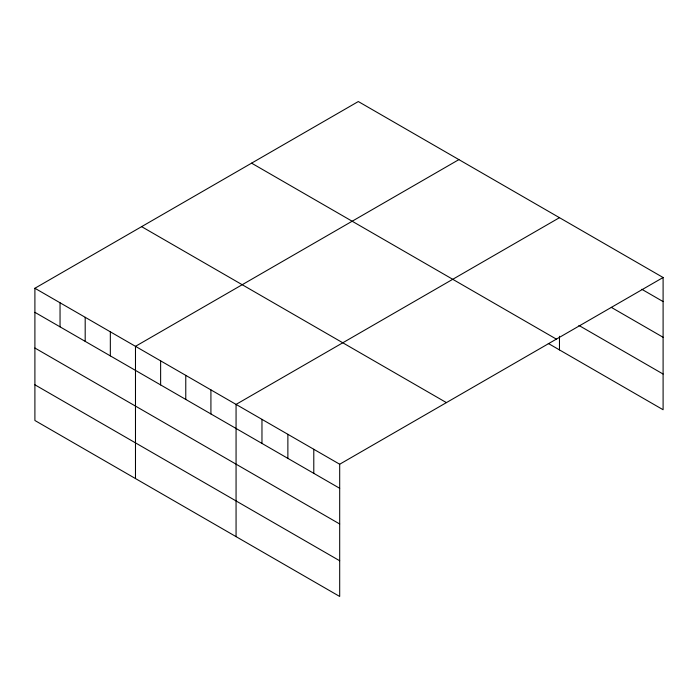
<?xml version="1.0" encoding="UTF-8"?>
<svg xmlns="http://www.w3.org/2000/svg" width="698" height="698" viewBox="0 0 698 698"><rect width="100%" height="100%" fill="white"/><g stroke="black" fill="none" stroke-linecap="round" stroke-linejoin="round"><path stroke-width="1.05" d="M663.1 277.507L339.69 464.231L339.69 596.458L34.9 420.493L34.9 288.265L358.31 101.542L663.1 277.507L663.1 409.735L548.296 343.46M458.891 159.615L135.482 346.33L135.482 478.558M559.473 217.68L236.064 404.404L236.064 536.631M641.82 289.295L663.1 301.58M611.282 307.356L663.1 337.274M578.904 325.434L663.1 374.041M251.585 163.157L556.376 339.132M141.624 226.649L446.415 402.615M34.9 288.265L339.69 464.231M34.9 312.329L339.69 488.295M34.9 348.023L339.69 523.989M34.9 384.799L339.69 560.764M559.473 336.262L559.473 349.907M313.786 449.276L313.786 473.34M287.873 434.313L287.873 458.385M261.968 419.358L261.968 443.422M210.918 389.885L210.918 413.949M185.773 375.367L185.773 399.431M160.627 360.849L160.627 384.912M110.336 331.812L110.336 355.884M85.191 317.293L85.191 341.366M60.045 302.784L60.045 326.847"/></g></svg>
